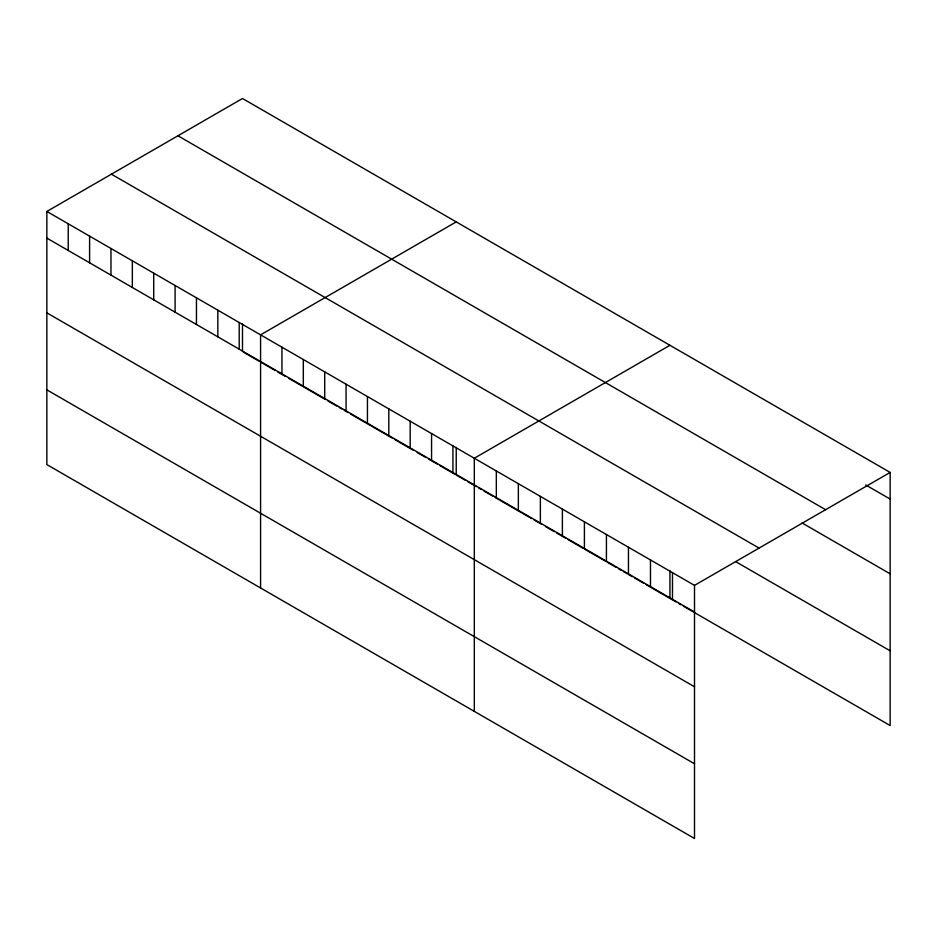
<?xml version="1.0" encoding="UTF-8"?>
<svg xmlns="http://www.w3.org/2000/svg" width="937" height="937" viewBox="0 0 937 937"><rect width="100%" height="100%" fill="white"/><g stroke="black" fill="none" stroke-linecap="round" stroke-linejoin="round"><path stroke-width="1.41" d="M46.85 211.457L694.504 585.379L694.504 838.498L46.85 464.576L46.85 211.457L242.496 98.502L890.15 472.424L890.15 725.543L693.193 611.838M456.225 221.893L260.58 334.849L260.58 587.967M669.943 345.284L474.309 458.24L474.309 711.37M694.504 585.379L890.15 472.424M865.683 484.956L890.15 499.081M177.936 135.771L825.591 509.693M802.072 522.963L890.15 573.819M111.409 174.177L759.064 548.098M736.002 561.825L890.15 650.817M46.85 238.115L694.504 612.037M243.749 352.347L258.835 361.061M261.353 362.514L263.871 363.966M265.124 364.692L275.185 370.502M277.692 371.954L285.235 376.299M289.006 378.478L325.467 399.537M327.985 400.989L336.781 406.061M339.299 407.513L341.818 408.965M344.324 410.418L348.095 412.596M350.614 414.049L370.724 425.667M371.989 426.394L392.099 438.001M394.618 439.453L413.475 450.346M417.246 452.524L426.042 457.596M428.56 459.048L437.356 464.131M439.875 465.584L454.96 474.298M465.021 480.095L456.225 475.024L456.225 447.347M467.54 481.548L476.336 486.631M478.854 488.083L481.36 489.536M483.879 490.988L492.675 496.071M495.193 497.524L498.964 499.702M500.217 500.428L531.654 518.571M534.172 520.023L541.715 524.38M545.486 526.559L554.282 531.642M556.801 533.083L565.597 538.166M568.115 539.618L583.201 548.332M584.454 549.059L605.829 561.392M607.082 562.118L615.89 567.201M618.397 568.654L620.915 570.106M623.433 571.558L627.204 573.737M628.458 574.463L632.229 576.642M634.747 578.094L643.543 583.177M646.062 584.618L676.069 601.941M678.505 603.358L680.953 604.775M683.401 606.18L691.963 611.123M46.85 312.853L694.504 686.774M46.85 389.851L694.504 763.772M672.485 572.659L672.485 599.329M669.943 570.738L669.943 598.415M650.465 559.951L650.465 586.609M628.446 547.231L628.446 573.901M606.426 534.523L606.426 561.181M584.407 521.804L584.407 548.473M562.387 509.096L562.387 535.765M540.368 496.376L540.368 523.045M518.348 483.668L518.348 510.337M496.329 470.96L496.329 497.617M452.934 445.907L452.934 472.564M431.559 433.562L431.559 460.231M410.183 421.217L410.183 447.886M388.808 408.883L388.808 435.553M367.445 396.538L367.445 423.208M346.069 384.205L346.069 410.874M324.694 371.86L324.694 398.53M303.319 359.527L303.319 386.196M281.955 347.182L281.955 373.851M242.496 323.944L242.496 351.621M239.204 322.504L239.204 349.173M217.829 310.17L217.829 336.828M196.454 297.825L196.454 324.495M175.09 285.492L175.09 312.15M153.715 273.147L153.715 299.817M132.34 260.814L132.34 287.472M110.964 248.469L110.964 275.138M89.601 236.136L89.601 262.793M68.225 223.791L68.225 250.46"/></g></svg>
